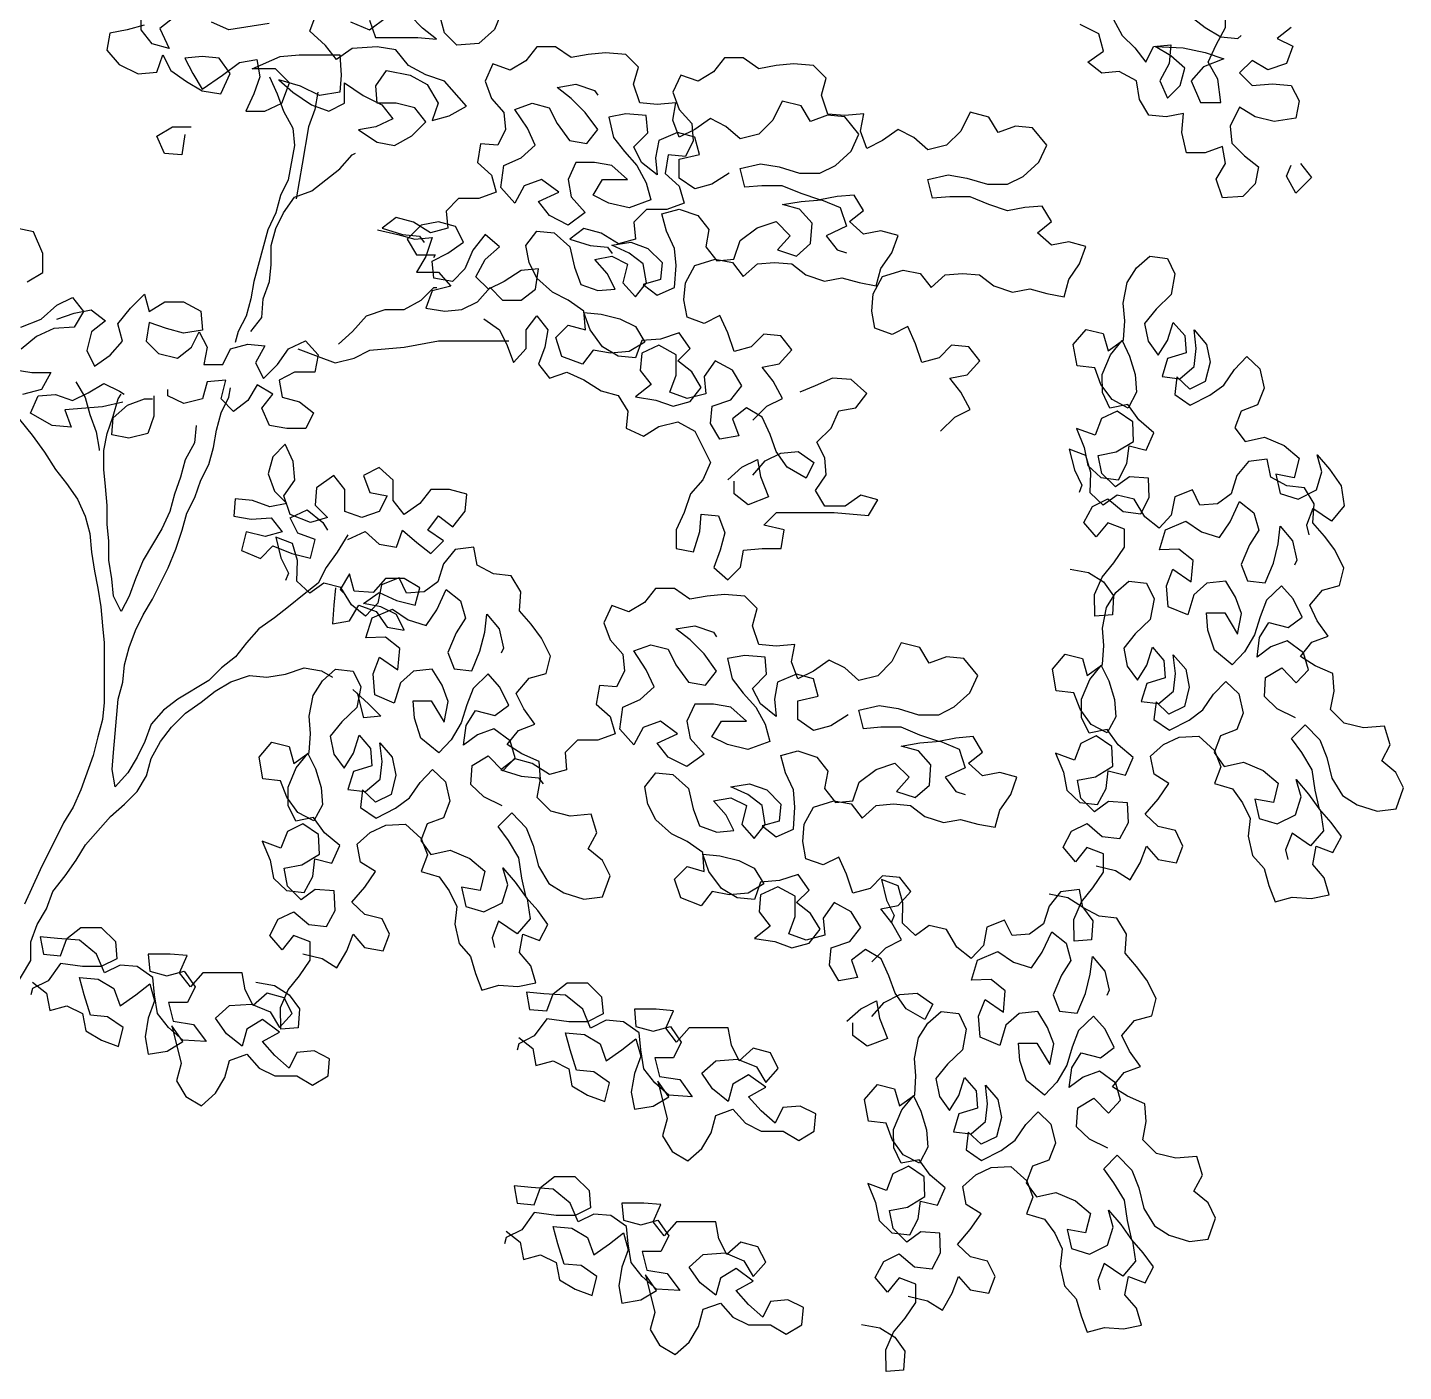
# Model space of a CAD drawing. Extents: x 3630 to 8734, y 5160 to 11966.
# Drawn here: x 6559 to 8734, y 8232 to 10356 of the extents above; entities that cross this region are included whole.
import ezdxf

# ---------------------------------------------------------------- set-up
doc = ezdxf.new("R2010")
doc.units = 0
doc.header["$LTSCALE"] = 150
doc.header["$MEASUREMENT"] = 0
doc.layers.get('0').update_dxf_attribs({"linetype": 'CONTINUOUS'})

msp = doc.modelspace()

# ---------------------------------------------------------------- linework, layer by layer
for points in [[(6743.5, 10359.5), (6716.4, 10352.1), (6689.2, 10347.1), (6684.3, 10319.9), (6704, 10297.7), (6733.7, 10282.9), (6763.4, 10285.4), (6773.2, 10312.6), (6785.6, 10287.9), (6810.3, 10270.6), (6835.1, 10255.8), (6864.7, 10250.9), (6879.5, 10283), (6862.2, 10307.7), (6835, 10310.2), (6807.8, 10307.7), (6820.2, 10283), (6835.1, 10258.3), (6867.2, 10280.6), (6894.3, 10300.4), (6921.5, 10305.3), (6926.5, 10278.1), (6916.6, 10251), (6904.3, 10223.8), (6933.9, 10223.8), (6961.1, 10236.2), (6973.4, 10268.3), (6951.2, 10290.5), (6914.1, 10290.5), (6958.6, 10310.3), (6988.2, 10312.8), (7052.5, 10312.9), (7055, 10280.7), (7052.5, 10253.6), (7020.4, 10248.6), (6990.7, 10263.4), (6956.1, 10273.2), (6978.4, 10253.5), (7008.1, 10233.7), (7035.3, 10223.9), (7060, 10236.3), (7059.9, 10268.4), (7089.6, 10248.6), (7119.3, 10233.8), (7136.6, 10211.6), (7109.4, 10199.2), (7082.2, 10194.3), (7111.9, 10174.5), (7139.1, 10169.6), (7166.3, 10184.5), (7188.5, 10206.7), (7171.2, 10228.9), (7141.5, 10236.3), (7111.9, 10236.3), (7109.4, 10263.5), (7126.6, 10288.2), (7163.7, 10280.8), (7190.9, 10266), (7208.2, 10236.4), (7198.4, 10209.2), (7225.6, 10216.6), (7252.7, 10231.5), (7218.1, 10271), (7188.4, 10280.9), (7161.2, 10295.7), (7141.4, 10320.4), (7111.8, 10325.3), (7072.2, 10322.8), (7047.5, 10305.4), (7030.2, 10327.7), (7005.5, 10349.9), (7015.3, 10377.1)], [(6790.5, 10371.9), (6768.2, 10354.6), (6783.1, 10322.5), (6755.9, 10329.9), (6738.6, 10352.1), (6738.6, 10381.8)], [(7099.4, 10367.3), (7109.3, 10340.1), (7176, 10340.2), (7205.7, 10337.7), (7183.4, 10355), (7163.6, 10374.7)], [(7309.4, 10382.3), (7297.1, 10352.6), (7272.4, 10330.4), (7237.8, 10327.9), (7218, 10347.6), (7210.6, 10374.8)], [(8272, 10375.4), (8289.4, 10343.3), (8309.2, 10323.6), (8326.5, 10301.4), (8338.8, 10326.1), (8366, 10328.6), (8363.5, 10298.9), (8348.7, 10271.7), (8361.1, 10244.5), (8380.9, 10264.3), (8388.3, 10291.5), (8366, 10311.3), (8341.3, 10326.1), (8385.8, 10323.6), (8420.4, 10316.3), (8450, 10306.4), (8417.9, 10294), (8398.2, 10271.8), (8413, 10237.2), (8445.2, 10237.2), (8440.2, 10274.3), (8425.3, 10301.4), (8437.7, 10328.6), (8452.5, 10355.8), (8452.4, 10388)], [(8388.2, 10380.5), (8420.3, 10355.8), (8445.1, 10341), (8472.2, 10338.6), (8477.2, 10343.5)], [(6941.2, 10362.2), (6877, 10352.2), (6849.8, 10364.6)], [(7069.7, 10364.8), (7099.4, 10352.4), (7126.6, 10372.2)], [(8556.3, 10355.9), (8534, 10338.6), (8558.7, 10326.3), (8548.9, 10299.1), (8519.2, 10289.2), (8494.5, 10304), (8474.8, 10284.2), (8494.6, 10264.4), (8526.7, 10266.9), (8556.3, 10264.5), (8568.7, 10239.8), (8563.8, 10212.6), (8529.2, 10207.6), (8499.5, 10215), (8474.8, 10229.8), (8460, 10200.2), (8462.5, 10173), (8482.3, 10153.2), (8504.6, 10135.9), (8499.6, 10108.8), (8479.9, 10089), (8447.8, 10086.5), (8437.9, 10116.1), (8452.7, 10140.8), (8447.7, 10168), (8420.5, 10158.1), (8390.9, 10158.1), (8383.4, 10190.2), (8385.9, 10219.9), (8358.7, 10214.9), (8331.5, 10217.3), (8316.6, 10242), (8311.7, 10271.7), (8284.5, 10286.5), (8257.3, 10284), (8235, 10301.3), (8259.7, 10318.6), (8252.3, 10345.8), (8222.6, 10360.6)], [(7705.4, 9735.2), (7727.6, 9757.5), (7752.3, 9769.8), (7737.5, 9797), (7720.2, 9819.2), (7747.3, 9824.2), (7767.1, 9846.5), (7749.8, 9868.7), (7722.6, 9871.1), (7702.8, 9851.3), (7675.7, 9843.9), (7665.7, 9873.5), (7653.4, 9900.7), (7628.7, 9888.3), (7601.5, 9898.2), (7596.5, 9925.4), (7598.9, 9952.6), (7613.8, 9979.8), (7645.9, 9989.7), (7673.1, 9984.8), (7690.4, 9962.5), (7712.6, 9982.3), (7739.8, 9984.8), (7767, 9982.4), (7789.2, 9965.1), (7818.9, 9955.2), (7846.1, 9960.2), (7873.3, 9952.8), (7900.4, 9947.9), (7907.8, 9975.1), (7925.1, 9999.8), (7935, 10027), (7907.8, 10034.4), (7880.6, 10029.4), (7858.3, 10049.2), (7880.6, 10066.5), (7865.7, 10091.2), (7838.5, 10088.7), (7811.4, 10083.7), (7781.7, 10093.6), (7752, 10105.9), (7719.9, 10105.9), (7692.7, 10103.4), (7685.3, 10133), (7717.4, 10140.5), (7747.1, 10135.6), (7779.2, 10125.7), (7811.3, 10125.7), (7836, 10138.1), (7860.7, 10160.4), (7873, 10187.6), (7850.8, 10214.7), (7823.6, 10217.2), (7796.4, 10207.3), (7781.6, 10232), (7751.9, 10239.4), (7737.1, 10209.7), (7714.9, 10187.4), (7685.2, 10180), (7663, 10199.7), (7638.3, 10212.1), (7613.6, 10194.8), (7588.9, 10182.4), (7578.9, 10209.6), (7583.9, 10236.7), (7554.2, 10234.2), (7527, 10236.7), (7517.1, 10266.3), (7524.5, 10293.5), (7504.7, 10313.3), (7472.6, 10315.7), (7445.4, 10313.2), (7418.2, 10308.3), (7393.5, 10325.5), (7363.8, 10325.5), (7346.6, 10303.2), (7321.9, 10288.4), (7294.7, 10298.3), (7282.3, 10271.1), (7292.2, 10243.9), (7312, 10221.7), (7314.5, 10194.5), (7302.2, 10169.8), (7275, 10172.2), (7270.1, 10142.5), (7292.4, 10122.8), (7299.8, 10095.6), (7272.6, 10085.7), (7240.5, 10085.7), (7220.7, 10065.9), (7223.2, 10038.7), (7196.1, 10031.3), (7168.9, 10048.5), (7141.7, 10055.9), (7119.5, 10038.6), (7151.6, 10028.8), (7178.8, 10026.3), (7186.2, 10016.4)], [(8002.3, 9717.8), (8024.5, 9740), (8049.2, 9752.4), (8034.4, 9779.6), (8017, 9801.8), (8044.2, 9806.8), (8064, 9829), (8046.7, 9851.2), (8019.5, 9853.7), (7999.7, 9833.9), (7972.5, 9826.5), (7962.6, 9856.1), (7950.3, 9883.3), (7925.6, 9870.9), (7898.4, 9880.8), (7893.4, 9907.9), (7895.8, 9935.1), (7910.6, 9962.3), (7942.8, 9972.2), (7969.9, 9967.3), (7987.3, 9945.1), (8009.5, 9964.9), (8036.7, 9967.4), (8063.9, 9964.9), (8086.1, 9947.7), (8115.8, 9937.8), (8143, 9942.8), (8170.1, 9935.4), (8197.3, 9930.5), (8204.7, 9957.6), (8222, 9982.4), (8231.9, 10009.6), (8204.7, 10017), (8177.5, 10012), (8155.2, 10031.7), (8177.5, 10049.1), (8162.6, 10073.8), (8135.4, 10071.3), (8108.2, 10066.3), (8078.6, 10076.2), (8048.9, 10088.5), (8016.8, 10088.5), (7989.6, 10086), (7982.2, 10115.6), (8014.3, 10123), (8043.9, 10118.1), (8076.1, 10108.3), (8108.2, 10108.3), (8132.9, 10120.7), (8157.6, 10142.9), (8169.9, 10170.1), (8147.7, 10197.3), (8120.5, 10199.8), (8093.3, 10189.8), (8078.5, 10214.5), (8048.8, 10221.9), (8034, 10192.3), (8011.8, 10170), (7982.1, 10162.6), (7959.9, 10182.3), (7935.1, 10194.6), (7910.4, 10177.3), (7885.7, 10164.9), (7875.8, 10192.1), (7880.7, 10219.3), (7851.1, 10216.8), (7823.9, 10219.2), (7814, 10248.9), (7821.4, 10276.1), (7801.6, 10295.8), (7769.5, 10298.3), (7742.3, 10295.8), (7715.1, 10290.8), (7690.4, 10308.1), (7660.7, 10308.1), (7643.4, 10285.8), (7618.8, 10271), (7591.6, 10280.8), (7579.2, 10253.6), (7589.1, 10226.4), (7608.9, 10204.2), (7611.4, 10177), (7599.1, 10152.3), (7571.9, 10154.8), (7567, 10125.1), (7589.2, 10105.4), (7596.7, 10078.2), (7569.5, 10068.3), (7537.4, 10068.2), (7517.6, 10048.5), (7520.1, 10021.3), (7493, 10013.8), (7465.8, 10031.1), (7438.6, 10038.5), (7416.3, 10021.2), (7448.5, 10011.3), (7475.7, 10008.9), (7483.1, 9999)], [(6941.3, 10278.2), (6953.7, 10251), (6963.6, 10223.8), (6978.4, 10196.6), (6980.9, 10169.5), (6971.1, 10115.1), (6958.8, 10090.4), (6951.4, 10063.2), (6939.1, 10036), (6916.9, 9954.4), (6912, 9927.2), (6904.6, 9900), (6892.2, 9875.3), (6887.3, 9858)], [(7668, 10125.6), (7640.8, 10108.3), (7613.6, 10100.8), (7588.9, 10118.1), (7588.9, 10147.8), (7621, 10155.2), (7613.6, 10182.4), (7586.4, 10189.8), (7556.7, 10177.4), (7551.8, 10150.2), (7554.3, 10123), (7529.6, 10142.8), (7517.2, 10167.5), (7539.4, 10189.7), (7536.9, 10216.9), (7504.8, 10219.4), (7477.6, 10214.4), (7485.1, 10182.3), (7502.4, 10160.1), (7522.2, 10137.8), (7537, 10110.7), (7544.5, 10083.5), (7509.9, 10071.1), (7477.7, 10078.5), (7453, 10090.8), (7467.8, 10115.5), (7507.4, 10115.6), (7482.6, 10137.8), (7455.4, 10142.7), (7425.8, 10142.7), (7413.5, 10115.5), (7418.4, 10088.3), (7440.7, 10063.6), (7413.5, 10043.8), (7383.9, 10058.6), (7366.5, 10080.9), (7398.6, 10095.7), (7371.4, 10115.5), (7344.3, 10105.5), (7329.5, 10078.3), (7307.2, 10103), (7312.1, 10137.6), (7339.3, 10150), (7361.5, 10169.8), (7349.1, 10197), (7329.3, 10226.6), (7356.5, 10236.5), (7383.7, 10229.1), (7396.1, 10204.4), (7415.9, 10177.3), (7443.1, 10172.4), (7460.3, 10194.6), (7440.5, 10221.8), (7418.3, 10244), (7396, 10261.3), (7425.7, 10266.2), (7455.3, 10256.4), (7460.3, 10249)], [(7017.9, 10253.5), (7013, 10226.3), (7003.2, 10199.1), (6993.3, 10139.8), (6983.5, 10085.4)], [(6807.9, 10186.6), (6803, 10154.5), (6775.8, 10156.9), (6763.5, 10184.1), (6788.2, 10198.9), (6817.8, 10199)], [(6912, 9875.3), (6929.3, 9897.6), (6931.7, 9927.2), (6941.6, 9954.4), (6944, 9981.6), (6944, 10011.3), (6951.4, 10038.5), (6963.7, 10063.2), (6981, 10087.9), (7008.2, 10097.8), (7052.6, 10132.5), (7072.4, 10154.7), (7077.3, 10157.2)], [(8571.3, 10140.9), (8588.6, 10118.7), (8563.9, 10094), (8549.1, 10121.2), (8556.4, 10138.5)], [(7705.5, 9648.7), (7725.2, 9671), (7749.9, 9683.3), (7777.1, 9685.8), (7801.8, 9668.6), (7789.5, 9643.8), (7759.8, 9661.1), (7742.5, 9685.8), (7732.6, 9713), (7720.2, 9740.1), (7695.5, 9755), (7673.3, 9737.6), (7683.2, 9710.5), (7653.5, 9705.5), (7638.7, 9730.2), (7641.1, 9757.4), (7670.8, 9767.3), (7688.1, 9789.5), (7673.2, 9814.2), (7646, 9829), (7628.7, 9804.3), (7631.2, 9777.1), (7601.6, 9769.7), (7574.4, 9779.6), (7584.3, 9806.7), (7584.2, 9838.9), (7557, 9853.7), (7529.9, 9841.3), (7527.4, 9814.1), (7544.7, 9791.9), (7520, 9772.1), (7552.2, 9767.2), (7579.4, 9757.3), (7606.5, 9764.8), (7623.8, 9787), (7609, 9811.7), (7586.7, 9829), (7606.5, 9848.8), (7589.1, 9873.5), (7559.5, 9863.6), (7529.8, 9861.1), (7520, 9833.9), (7492.8, 9836.3), (7468.1, 9851.1), (7448.3, 9878.3), (7438.4, 9905.5), (7465.5, 9903), (7495.2, 9895.6), (7519.9, 9883.3), (7534.8, 9858.6), (7510.1, 9843.7), (7480.4, 9841.2), (7453.2, 9846.2), (7436, 9823.9), (7403.8, 9836.2), (7393.9, 9865.9), (7413.7, 9885.7), (7440.9, 9878.3), (7438.4, 9907.9), (7413.6, 9925.2), (7388.9, 9937.5), (7364.2, 9959.8), (7351.8, 9984.5), (7346.8, 10011.6), (7364.1, 10033.9), (7391.3, 10031.5), (7416, 10009.2), (7423.5, 9977.1), (7433.4, 9949.9), (7460.6, 9940.1), (7487.8, 9942.6), (7475.4, 9967.3), (7455.6, 9989.5), (7482.8, 9994.5), (7507.5, 9982.1), (7500.1, 9952.5), (7519.9, 9930.2), (7537.2, 9952.5), (7532.2, 9982.2), (7509.9, 9999.4), (7482.7, 10011.8), (7512.4, 10016.7), (7539.6, 10006.9), (7561.9, 9984.7), (7559.4, 9957.5), (7532.2, 9950), (7554.5, 9932.8), (7581.7, 9945.1), (7584.1, 9979.7), (7581.6, 10006.9), (7569.2, 10034.1), (7561.8, 10061.3), (7589, 10068.7), (7618.6, 10058.8), (7635.9, 10036.6), (7631, 10009.4), (7648.3, 9987.2), (7675.5, 9989.7), (7685.4, 10019.4), (7712.5, 10039.2), (7742.2, 10049.1), (7764.5, 10026.8), (7744.7, 10004.6), (7774.4, 9994.7), (7796.6, 10014.5), (7799, 10046.7), (7779.2, 10068.9), (7752.1, 10076.3), (7781.7, 10081.2), (7813.8, 10083.7), (7843.5, 10071.4), (7853.4, 10041.8), (7821.3, 10026.9), (7838.6, 10004.7), (7853.4, 9999.7)], [(7112, 10036.1), (7144.2, 10028.8), (7171.4, 10021.4), (7198.5, 10023.9), (7188.7, 9994.2), (7173.9, 9969.5), (7208.5, 9969.5), (7228.3, 9947.3), (7198.6, 9939.8), (7188.8, 9912.6), (7218.4, 9907.7), (7245.6, 9910.2), (7270.3, 9922.6), (7290.1, 9944.9), (7309.8, 9925.1), (7339.5, 9925.1), (7361.7, 9942.5), (7366.6, 9974.6), (7339.5, 9972.1), (7312.3, 9954.8), (7287.6, 9942.4), (7267.8, 9962.1), (7282.6, 9989.3), (7304.8, 10009.1), (7282.6, 10028.9), (7262.8, 10004.1), (7250.5, 9974.5), (7230.7, 9954.7), (7201.1, 9959.6), (7198.6, 9986.8), (7223.3, 9999.2), (7248, 10016.5), (7235.6, 10041.2), (7208.4, 10048.6), (7181.2, 10043.6), (7159, 10021.4), (7173.9, 9996.7), (7203.5, 9996.7), (7201, 9991.7)], [(6558.6, 9954.1), (6583.3, 9968.9), (6583.2, 9998.6), (6568.4, 10033.2), (6533.8, 10040.6)], [(8206.9, 9499.9), (8236.2, 9494.5), (8259.5, 9479.7), (8275.7, 9457.7), (8273.7, 9427.6), (8246.1, 9425.4), (8245.6, 9459.7), (8257.8, 9487.3), (8276, 9509.8), (8292.9, 9534.5), (8292.8, 9563.3), (8266.5, 9573.4), (8248.3, 9550.9), (8228.8, 9573.7), (8242.3, 9599.2), (8266.8, 9611.1), (8290.6, 9590.8), (8318.6, 9587.5), (8332.1, 9613), (8330.7, 9643.9), (8300.6, 9645.9), (8278.6, 9629.8), (8256.9, 9651.3), (8251.4, 9679.7), (8279.7, 9685.3), (8307.2, 9701.9), (8305.9, 9732.8), (8281.3, 9749.7), (8256.7, 9737.8), (8246.6, 9711.5), (8216.9, 9722.4), (8229.3, 9692.4), (8234.9, 9664), (8255.3, 9644.6), (8283.3, 9641.2), (8296.7, 9666.7), (8300.1, 9694.7), (8327.2, 9688), (8339.4, 9715.6), (8315.6, 9735.8), (8298.2, 9759.9), (8269.8, 9754.4), (8257.9, 9778.9), (8257.8, 9807.7), (8270.9, 9838.7), (8289, 9861.2), (8301, 9836.7), (8309.9, 9807.4), (8312.1, 9779.9), (8298.6, 9754.4), (8273.2, 9767.9), (8255.7, 9792), (8245.9, 9817.9), (8217.9, 9821.2), (8211.9, 9855.1), (8232.2, 9878.9), (8259.3, 9872.2), (8267, 9845), (8291.1, 9862.5), (8293.2, 9892.6), (8291, 9920.1), (8297.2, 9952.8), (8312, 9976.1), (8332.7, 9994.4), (8360.7, 9991.1), (8372.6, 9966.5), (8366.4, 9933.9), (8342.7, 9910.9), (8324.5, 9888.4), (8330.1, 9860.1), (8346.3, 9838.1), (8361.1, 9861.4), (8369.9, 9889.8), (8388.2, 9869.1), (8390.4, 9841.6), (8361.1, 9832.6), (8352.3, 9804.2), (8380.3, 9800.9), (8403.1, 9820.4), (8406.4, 9848.4), (8403, 9878), (8422.5, 9855.2), (8428.1, 9826.8), (8420.6, 9796.3), (8396, 9784.4), (8375.6, 9803.8), (8372.3, 9775.8), (8396.9, 9758.9), (8427.8, 9774.7), (8449.8, 9790.9), (8466.7, 9815.5), (8486.2, 9835.9), (8506.6, 9816.5), (8513.4, 9786), (8503.3, 9759.7), (8477.5, 9749.8), (8467.4, 9723.5), (8483.6, 9701.5), (8514.1, 9708.4), (8545, 9695.3), (8568.8, 9675.1), (8561.3, 9644.5), (8532, 9650), (8538.9, 9619.5), (8567.3, 9610.6), (8596.1, 9625.1), (8604.9, 9653.5), (8597.2, 9680.7), (8616.7, 9657.8), (8635.5, 9631.6), (8640.2, 9599.8), (8619.9, 9576), (8590.6, 9595.9), (8580.5, 9569.6), (8584, 9554.3)], [(7050.4, 9855.7), (7072.6, 9875.5), (7094.9, 9900.2), (7124.5, 9910.1), (7154.2, 9910.1), (7181.3, 9925), (7201.1, 9944.8), (7206, 9944.8)], [(6548.7, 9882.4), (6580.9, 9894.8), (6605.5, 9917.1), (6630.2, 9929.4), (6647.6, 9907.2), (6632.8, 9882.5), (6600.6, 9880), (6573.5, 9867.6), (6548.8, 9847.8)], [(6605.6, 9894.8), (6632.7, 9904.7), (6659.9, 9909.7), (6682.2, 9892.4), (6660, 9875.1), (6652.6, 9845.4), (6664.9, 9820.7), (6689.6, 9838.1), (6709.4, 9860.3), (6702, 9887.5), (6721.7, 9912.2), (6743.9, 9934.5), (6751.4, 9907.3), (6776.1, 9922.2), (6805.7, 9922.2), (6832.9, 9907.4), (6835.4, 9877.7), (6805.8, 9872.8), (6778.6, 9880.1), (6751.4, 9890), (6746.5, 9860.3), (6766.2, 9840.6), (6795.9, 9833.2), (6818.1, 9850.5), (6830.5, 9875.2), (6842.8, 9850.5), (6837.9, 9823.4), (6867.6, 9823.4), (6879.9, 9848.1), (6907.1, 9855.6), (6934.3, 9853.1), (6919.5, 9825.9), (6931.9, 9801.2), (6954.1, 9823.5), (6971.4, 9848.2), (6998.5, 9860.6), (7018.3, 9838.4), (7013.4, 9811.2), (6981.3, 9811.1), (6956.6, 9798.8), (6961.5, 9771.6), (6988.7, 9764.2), (7011, 9746.9), (6998.7, 9722.2), (6969, 9722.2), (6941.8, 9727.1), (6929.4, 9754.3), (6946.7, 9776.5), (6922, 9791.3), (6907.2, 9766.6), (6884.9, 9749.3), (6865.2, 9769), (6872.5, 9798.7), (6842.9, 9796.2), (6835.5, 9769), (6805.9, 9761.6), (6781.1, 9773.9), (6781.1, 9783.8)], [(7280.2, 9895.4), (7304.9, 9878.2), (7317.3, 9853.5), (7327.2, 9826.3), (7347, 9848.5), (7347, 9878.2), (7364.2, 9900.5), (7381.5, 9878.2), (7376.6, 9851), (7366.8, 9823.8), (7384.1, 9801.6), (7411.3, 9811.5), (7438.5, 9799.2), (7465.7, 9781.9), (7492.8, 9774.5), (7507.7, 9749.8), (7505.3, 9722.7), (7532.4, 9710.3), (7557.1, 9725.2), (7586.8, 9732.6), (7614, 9717.8), (7638.7, 9668.4), (7626.4, 9641.2), (7606.7, 9619), (7596.8, 9589.3), (7584.5, 9562.1), (7584.5, 9532.4), (7611.7, 9527.5), (7621.5, 9559.7), (7624, 9586.8), (7651.2, 9584.4), (7661.1, 9557.2), (7653.7, 9530), (7643.8, 9502.8), (7666.1, 9483.1), (7685.9, 9502.9), (7690.8, 9530.1), (7720.4, 9532.6), (7750.1, 9532.6), (7755, 9562.2), (7722.9, 9569.6), (7742.6, 9589.4), (7834, 9589.5), (7888.4, 9584.6), (7903.2, 9609.3), (7876, 9616.7), (7851.3, 9599.4), (7819.2, 9599.4), (7804.4, 9624.1), (7821.6, 9648.8), (7819.1, 9676), (7806.8, 9700.7), (7829, 9722.9), (7841.3, 9750.1), (7868.5, 9755.1), (7885.8, 9777.4), (7861, 9799.6), (7831.4, 9802), (7804.2, 9789.6), (7779.5, 9779.7)], [(6986.2, 9848.2), (7018.3, 9835.9), (7045.5, 9826), (7075.2, 9833.5), (7099.9, 9845.8), (7154.2, 9850.8), (7208.6, 9860.8), (7319.8, 9860.9)], [(6536.4, 9815.7), (6566.1, 9810.8), (6595.8, 9810.8), (6581, 9783.6), (6551.3, 9776.1)], [(6709.5, 9763.9), (6677.4, 9756.5), (6618.1, 9751.5), (6628, 9724.3), (6598.3, 9726.8), (6563.7, 9746.5), (6576, 9773.7), (6603.2, 9776.2), (6630.4, 9766.3), (6655.1, 9778.7), (6679.8, 9793.6), (6704.5, 9781.2), (6711.9, 9776.3)], [(6635.3, 9796), (6650.2, 9771.3), (6657.6, 9744.1), (6667.5, 9716.9), (6672.5, 9689.8), (6672.5, 9687.3)], [(7065.5, 9554.2), (7048.3, 9527), (7031, 9502.3), (7018.6, 9477.6), (6996.4, 9460.2), (6971.7, 9440.4), (6949.5, 9423.1), (6924.8, 9405.8), (6905.1, 9383.5), (6887.8, 9361.3), (6865.6, 9344), (6845.8, 9324.2), (6796.4, 9294.5), (6774.2, 9277.2), (6754.4, 9254.9), (6744.6, 9227.7), (6732.2, 9203), (6717.4, 9178.3), (6697.7, 9156), (6692.7, 9183.2), (6695.2, 9210.4), (6697.6, 9240), (6702.5, 9294.4), (6709.9, 9321.6), (6712.3, 9348.8), (6719.7, 9376), (6729.6, 9403.2), (6741.9, 9427.9), (6756.7, 9452.6), (6781.4, 9502), (6793.7, 9531.7), (6803.6, 9561.4), (6811, 9588.6), (6823.3, 9613.3), (6833.2, 9640.5), (6845.5, 9665.2), (6852.9, 9692.4), (6857.8, 9719.6), (6865.2, 9746.8), (6877.5, 9771.5), (6880, 9786.3)], [(6825.7, 9727), (6823.2, 9699.8), (6808.4, 9672.6), (6801, 9645.4), (6791.2, 9618.2), (6783.8, 9591), (6771.4, 9563.8), (6741.8, 9514.4), (6729.5, 9484.7), (6719.6, 9457.5), (6707.3, 9432.8), (6694.9, 9457.5), (6692.4, 9484.7), (6687.5, 9514.3), (6687.4, 9544), (6684.9, 9571.2), (6684.9, 9600.8), (6682.4, 9630.5), (6679.9, 9657.6), (6679.9, 9687.3), (6684.8, 9714.5), (6694.7, 9741.7), (6702.1, 9768.9), (6707, 9776.3)], [(6758.9, 9773.9), (6758.9, 9741.7), (6749.1, 9714.5), (6719.4, 9707.1), (6692.2, 9712), (6694.7, 9739.2), (6716.9, 9759), (6744.1, 9768.9), (6756.4, 9768.9)], [(6546.4, 9736.6), (6566.2, 9711.9), (6586, 9684.7), (6603.3, 9657.6), (6620.6, 9635.3), (6638, 9610.7), (6650.3, 9583.5), (6657.8, 9556.3), (6660.3, 9526.7), (6665.2, 9497), (6670.2, 9469.8), (6675.2, 9440.2), (6677.7, 9410.5), (6680.2, 9383.3), (6680.3, 9289.4), (6677.8, 9262.2), (6670.4, 9235.1), (6663, 9205.4), (6643.3, 9151), (6631, 9123.8), (6616.2, 9099.1), (6579.2, 9024.9), (6554.5, 8970.5)], [(7065.5, 9546.8), (7092.7, 9559.2), (7115, 9539.4), (7142.2, 9534.5), (7152, 9561.7), (7174.3, 9541.9), (7196.5, 9524.7), (7216.3, 9544.5), (7191.6, 9561.7), (7208.8, 9584), (7231.1, 9566.7), (7250.8, 9591.4), (7253.3, 9618.6), (7226.1, 9626), (7196.4, 9626), (7179.2, 9603.7), (7154.5, 9586.4), (7137.1, 9608.6), (7137.1, 9640.8), (7114.9, 9660.5), (7090.2, 9648.1), (7100.1, 9621), (7127.3, 9616), (7114.9, 9591.3), (7087.7, 9581.4), (7060.6, 9591.3), (7060.5, 9625.9), (7043.2, 9648.1), (7016, 9628.3), (7013.6, 9601.1), (7033.4, 9581.4), (7006.2, 9573.9), (6974.1, 9586.2), (6964.2, 9615.9), (6981.4, 9640.6), (6978.9, 9670.3), (6966.5, 9697.4), (6946.8, 9677.7), (6939.4, 9650.5), (6949.3, 9623.3), (6969.1, 9603.5), (6941.9, 9598.6), (6914.7, 9608.4), (6887.5, 9610.9), (6885.1, 9583.7), (6912.3, 9578.8), (6944.4, 9581.3), (6961.7, 9559.1), (6934.6, 9551.6), (6904.9, 9559), (6897.5, 9529.3), (6927.2, 9517), (6946.9, 9536.8), (6976.6, 9524.5), (7006.3, 9517.1), (7013.6, 9546.7), (6986.4, 9556.6), (6974.1, 9581.3), (7001.2, 9593.7), (7026, 9573.9), (7033.4, 9561.6)], [(8248, 9031.3), (8278.6, 9023.7), (8301.9, 9008.9), (8317.5, 9035.7), (8327.6, 9062), (8345.9, 9041.3), (8375.2, 9035.8), (8385.3, 9062.1), (8373.3, 9086.7), (8346.2, 9093.4), (8325.8, 9112.8), (8346.1, 9136.6), (8363, 9161.3), (8339.6, 9176), (8334, 9204.4), (8354.7, 9222.7), (8379.3, 9234.6), (8410.2, 9236), (8435.3, 9213.6), (8445.1, 9187.8), (8435, 9161.4), (8463.4, 9152.6), (8479.6, 9130.6), (8491.5, 9106.1), (8488.2, 9078.1), (8495.1, 9047.6), (8513.4, 9026.9), (8521.1, 8999.8), (8530.9, 8974), (8558, 8981.7), (8588.1, 8979.6), (8616.4, 8985.2), (8608.7, 9012.3), (8590.5, 9033), (8595.9, 9062.3), (8622.2, 9052.2), (8635.7, 9077.7), (8619.5, 9099.6), (8601.3, 9120.4), (8594.4, 9150.9), (8589.6, 9182.6), (8573, 9210.1), (8556.9, 9232.1), (8578.4, 9253.8), (8601.4, 9230.1), (8612.5, 9202.2), (8620.6, 9169.6), (8637.2, 9142.1), (8660.6, 9127.3), (8692.4, 9117.6), (8722, 9121.1), (8733.8, 9154.2), (8721.9, 9178.8), (8699.4, 9196.9), (8712.9, 9222.4), (8703.9, 9251.6), (8670.8, 9249), (8640.3, 9256.5), (8618.6, 9278.1), (8624.1, 9307.3), (8621.9, 9334.9), (8594.3, 9347.1), (8570.9, 9361.9), (8589.1, 9384.4), (8614.9, 9394.2), (8597.5, 9418.3), (8585.6, 9442.8), (8605.8, 9466.6), (8632.9, 9474.3), (8639.6, 9501.5), (8625.2, 9530.3), (8609, 9552.3), (8590.7, 9573), (8592.7, 9603.1), (8577.4, 9628.5), (8549.4, 9631.8), (8524, 9645.3), (8518.4, 9673.6), (8488.7, 9670.2), (8470.6, 9647.7), (8461.7, 9619.2), (8439.8, 9603.1), (8412.2, 9600.9), (8400.3, 9625.4), (8372.3, 9614.3), (8366.9, 9585.1), (8347.5, 9564.7), (8325, 9582.8), (8308.3, 9610.4), (8281.2, 9617.1), (8259.2, 9600.9), (8238.8, 9620.3), (8239.6, 9652.5), (8231.9, 9679.7), (8205.6, 9689.8), (8213.7, 9657.1), (8225.6, 9632.6), (8221, 9621.1)], [(7666, 9641.2), (7688.2, 9661), (7712.9, 9673.4), (7717.8, 9646.2), (7730.2, 9614.1), (7698.1, 9601.7), (7675.9, 9619), (7675.8, 9638.8)], [(8563.1, 9264.8), (8534.3, 9279.1), (8513.9, 9298.6), (8515.9, 9328.7), (8541.3, 9344), (8564.3, 9320.3), (8583.7, 9340.7), (8576, 9367.8), (8550.1, 9386.8), (8524.3, 9377), (8502.3, 9360.8), (8506.4, 9392.2), (8521.2, 9415.5), (8551.7, 9408), (8573.7, 9424.2), (8559.2, 9452.9), (8541, 9473.7), (8517.3, 9450.7), (8507.2, 9424.4), (8498.4, 9396), (8482.8, 9369.2), (8463.3, 9348.9), (8434.9, 9372.1), (8424.6, 9403.4), (8422.4, 9431), (8451.2, 9431), (8471.7, 9397.2), (8477.9, 9429.8), (8468.1, 9455.7), (8452.8, 9481.1), (8423.1, 9477.6), (8402.4, 9459.3), (8392.8, 9427.5), (8361.8, 9440.5), (8359.2, 9473.6), (8369.3, 9499.9), (8398.5, 9480.1), (8401.4, 9513.5), (8378.9, 9531.7), (8348, 9530.4), (8357.6, 9562.2), (8389.8, 9575.8), (8414.4, 9558.9), (8442.9, 9550.1), (8459.7, 9574.7), (8474.9, 9607), (8497.4, 9588.8), (8505.1, 9561.7), (8490.4, 9538.4), (8477.3, 9507.4), (8487.1, 9481.6), (8515.1, 9478.3), (8528.2, 9509.2), (8535.7, 9539.8), (8539, 9567.7), (8558.6, 9544.9), (8565.4, 9514.4), (8561.6, 9506.4)], [(6994.1, 8892.1), (7024.6, 8884.6), (7047.9, 8869.8), (7063.6, 8896.6), (7073.7, 8922.9), (7091.9, 8902.2), (7121.2, 8896.7), (7131.3, 8923), (7119.4, 8947.6), (7092.2, 8954.3), (7071.8, 8973.7), (7092.1, 8997.5), (7109, 9022.1), (7085.6, 9036.9), (7080.1, 9065.3), (7100.8, 9083.6), (7125.3, 9095.5), (7156.3, 9096.9), (7181.3, 9074.5), (7191.1, 9048.6), (7181, 9022.3), (7209.5, 9013.5), (7225.6, 8991.5), (7237.6, 8967), (7234.2, 8939), (7241.1, 8908.5), (7259.4, 8887.8), (7267.1, 8860.7), (7276.9, 8834.8), (7304, 8842.5), (7334.1, 8840.5), (7362.5, 8846.1), (7354.8, 8873.2), (7336.5, 8893.9), (7341.9, 8923.2), (7368.2, 8913.1), (7381.7, 8938.5), (7365.6, 8960.5), (7347.3, 8981.2), (7340.4, 9011.7), (7335.7, 9043.5), (7319.1, 9071), (7302.9, 9093), (7324.5, 9114.7), (7347.4, 9091), (7358.5, 9063.1), (7366.6, 9030.5), (7383.2, 9003), (7406.6, 8988.2), (7438.4, 8978.5), (7468.1, 8982), (7479.8, 9015.1), (7467.9, 9039.6), (7445.4, 9057.8), (7458.9, 9083.3), (7449.9, 9112.5), (7416.9, 9109.8), (7386.3, 9117.4), (7364.7, 9139), (7370.1, 9168.2), (7367.9, 9195.8), (7340.3, 9208), (7317, 9222.7), (7335.1, 9245.2), (7361, 9255.1), (7343.5, 9279.2), (7331.6, 9303.7), (7351.9, 9327.5), (7379, 9335.2), (7385.7, 9362.4), (7371.2, 9391.1), (7355, 9413.1), (7336.7, 9433.9), (7338.8, 9463.9), (7323.5, 9489.3), (7295.5, 9492.6), (7270, 9506.1), (7264.4, 9534.5), (7234.8, 9531.1), (7216.6, 9508.5), (7207.8, 9480.1), (7185.8, 9464), (7158.2, 9461.8), (7146.3, 9486.3), (7118.4, 9475.2), (7112.9, 9446), (7093.5, 9425.6), (7071, 9443.7), (7054.4, 9471.2), (7027.2, 9477.9), (7005.2, 9461.8), (6984.8, 9481.2), (6985.6, 9513.4), (6977.9, 9540.5), (6951.6, 9550.6), (6959.7, 9518), (6971.7, 9493.5), (6967, 9482)], [(7045.8, 9470.2), (7043.4, 9443), (7040.9, 9413.3), (7068.1, 9418.3), (7082.9, 9443), (7110.1, 9433.2), (7127.4, 9408.5), (7154.6, 9403.5), (7142.3, 9428.2), (7117.5, 9440.6), (7090.3, 9445.5), (7115, 9462.8), (7142.2, 9450.5), (7171.9, 9443.1), (7179.3, 9470.3), (7154.6, 9485.1), (7124.9, 9485.1), (7105.2, 9462.8), (7075.5, 9465.2), (7068.1, 9492.4), (7053.3, 9467.7), (7058.2, 9462.8)], [(7309.2, 9125.7), (7280.3, 9140), (7259.9, 9159.4), (7262, 9189.5), (7287.3, 9204.9), (7310.3, 9181.2), (7329.7, 9201.6), (7322, 9228.7), (7296.1, 9247.7), (7270.3, 9237.9), (7248.3, 9221.7), (7252.5, 9253.1), (7267.2, 9276.4), (7297.8, 9268.9), (7319.8, 9285), (7305.3, 9313.8), (7287, 9334.5), (7263.3, 9311.6), (7253.2, 9285.3), (7244.4, 9256.9), (7228.8, 9230.1), (7209.4, 9209.7), (7180.9, 9233), (7170.6, 9264.3), (7168.4, 9291.8), (7197.3, 9291.9), (7217.7, 9258.1), (7224, 9290.7), (7214.2, 9316.5), (7198.8, 9341.9), (7169.2, 9338.5), (7148.4, 9320.2), (7138.8, 9288.4), (7107.8, 9301.4), (7105.2, 9334.5), (7115.3, 9360.8), (7144.6, 9340.9), (7147.5, 9374.4), (7124.9, 9392.6), (7094, 9391.2), (7103.7, 9423.1), (7135.8, 9436.7), (7160.5, 9419.8), (7188.9, 9411), (7205.8, 9435.6), (7220.9, 9467.9), (7243.5, 9449.7), (7251.2, 9422.6), (7236.4, 9399.3), (7223.3, 9368.3), (7233.2, 9342.5), (7261.1, 9339.1), (7274.2, 9370.1), (7281.7, 9400.6), (7285, 9428.6), (7304.6, 9405.8), (7311.5, 9375.3), (7307.7, 9367.2)], [(7893.3, 8879.3), (7915.5, 8901.6), (7940.2, 8913.9), (7925.4, 8941.1), (7908, 8963.3), (7935.2, 8968.3), (7955, 8990.6), (7937.6, 9012.8), (7910.5, 9015.2), (7890.7, 8995.5), (7863.5, 8988), (7853.6, 9017.7), (7841.2, 9044.8), (7816.5, 9032.5), (7789.3, 9042.3), (7784.4, 9069.5), (7786.8, 9096.7), (7801.6, 9123.9), (7833.7, 9133.8), (7860.9, 9128.9), (7878.3, 9106.6), (7900.5, 9126.4), (7927.7, 9128.9), (7954.8, 9126.5), (7977.1, 9109.2), (8006.8, 9099.4), (8033.9, 9104.3), (8061.1, 9096.9), (8088.3, 9092), (8095.7, 9119.2), (8113, 9143.9), (8122.8, 9171.1), (8095.7, 9178.5), (8068.5, 9173.5), (8046.2, 9193.3), (8068.4, 9210.6), (8053.6, 9235.3), (8026.4, 9232.8), (7999.2, 9227.8), (7969.6, 9237.7), (7939.9, 9250), (7907.8, 9250), (7880.6, 9247.5), (7873.2, 9277.2), (7905.3, 9284.6), (7934.9, 9279.7), (7967.1, 9269.8), (7999.2, 9269.9), (8023.9, 9282.2), (8048.6, 9304.5), (8060.9, 9331.7), (8038.7, 9358.9), (8011.5, 9361.3), (7984.3, 9351.4), (7969.4, 9376.1), (7939.8, 9383.5), (7925, 9353.8), (7902.8, 9331.6), (7873.1, 9324.1), (7850.9, 9343.9), (7826.1, 9356.2), (7801.4, 9338.9), (7776.7, 9326.5), (7766.8, 9353.7), (7771.7, 9380.9), (7742.1, 9378.4), (7714.9, 9380.8), (7705, 9410.5), (7712.4, 9437.6), (7692.6, 9457.4), (7660.5, 9459.8), (7633.3, 9457.3), (7606.1, 9452.4), (7581.4, 9469.6), (7551.7, 9469.6), (7534.4, 9447.4), (7509.7, 9432.5), (7482.5, 9442.4), (7470.2, 9415.2), (7480.1, 9388), (7499.9, 9365.8), (7502.4, 9338.6), (7490.1, 9313.9), (7462.9, 9316.3), (7458, 9286.7), (7480.2, 9266.9), (7487.7, 9239.7), (7460.5, 9229.8), (7428.4, 9229.8), (7408.6, 9210), (7411.1, 9182.8), (7383.9, 9175.4), (7356.7, 9192.7), (7329.6, 9200.1), (7307.3, 9182.7), (7339.5, 9172.9), (7366.6, 9170.4), (7374.1, 9160.6)], [(8174, 8986.6), (8203.2, 8981.1), (8226.6, 8966.4), (8242.8, 8944.4), (8240.7, 8914.3), (8213.2, 8912.1), (8212.7, 8946.4), (8224.9, 8974), (8243, 8996.5), (8259.9, 9021.1), (8259.8, 9049.9), (8233.5, 9060), (8215.4, 9037.5), (8195.8, 9060.4), (8209.3, 9085.8), (8233.9, 9097.8), (8257.7, 9077.5), (8285.6, 9074.2), (8299.1, 9099.6), (8297.8, 9130.6), (8267.7, 9132.6), (8245.7, 9116.4), (8224, 9138), (8218.4, 9166.4), (8246.8, 9172), (8274.3, 9188.6), (8273, 9219.5), (8248.3, 9236.4), (8223.8, 9224.5), (8213.7, 9198.1), (8184, 9209.1), (8196.4, 9179), (8201.9, 9150.7), (8222.3, 9131.2), (8250.3, 9127.9), (8263.8, 9153.4), (8267.1, 9181.3), (8294.3, 9174.6), (8306.5, 9202.2), (8282.7, 9222.5), (8265.3, 9246.6), (8236.9, 9241), (8224.9, 9265.6), (8224.9, 9294.4), (8237.9, 9325.4), (8256.1, 9347.9), (8268, 9323.3), (8277, 9294.1), (8279.2, 9266.6), (8265.7, 9241.1), (8240.2, 9254.6), (8222.8, 9278.7), (8213, 9304.5), (8185, 9307.8), (8179, 9341.7), (8199.2, 9365.5), (8226.4, 9358.8), (8234.1, 9331.7), (8258.2, 9349.1), (8260.2, 9379.2), (8258, 9406.8), (8264.3, 9439.4), (8279.1, 9462.8), (8299.8, 9481.1), (8327.8, 9477.7), (8339.7, 9453.2), (8333.4, 9420.6), (8309.8, 9397.6), (8291.6, 9375.1), (8297.2, 9346.7), (8313.4, 9324.7), (8328.1, 9348.1), (8337, 9376.5), (8355.2, 9355.8), (8357.4, 9328.2), (8328.2, 9319.2), (8319.4, 9290.8), (8347.4, 9287.5), (8370.2, 9307.1), (8373.5, 9335), (8370, 9364.7), (8389.6, 9341.9), (8395.2, 9313.5), (8387.6, 9283), (8363.1, 9271), (8342.7, 9290.5), (8339.4, 9262.5), (8364, 9245.6), (8394.9, 9261.4), (8416.9, 9277.5), (8433.8, 9302.2), (8453.2, 9322.5), (8473.6, 9303.1), (8480.5, 9272.6), (8470.4, 9246.3), (8444.6, 9236.5), (8434.5, 9210.2), (8450.6, 9188.2), (8481.1, 9195.1), (8512.1, 9182), (8535.9, 9161.7), (8528.3, 9131.2), (8499.1, 9136.6), (8505.9, 9106.1), (8534.4, 9097.3), (8563.1, 9111.8), (8572, 9140.2), (8564.3, 9167.3), (8583.8, 9144.5), (8602.5, 9118.2), (8607.3, 9086.5), (8587, 9062.7), (8557.7, 9082.5), (8547.6, 9056.2), (8551, 9041)], [(7855.9, 9269.7), (7828.7, 9252.4), (7801.5, 9245), (7776.8, 9262.2), (7776.8, 9291.9), (7808.9, 9299.3), (7801.4, 9326.5), (7774.3, 9333.9), (7744.6, 9321.5), (7739.7, 9294.3), (7742.2, 9267.2), (7717.5, 9286.9), (7705.1, 9311.6), (7727.3, 9333.9), (7724.8, 9361), (7692.7, 9363.5), (7665.5, 9358.5), (7672.9, 9326.4), (7690.3, 9304.2), (7710, 9282), (7724.9, 9254.8), (7732.3, 9227.6), (7697.8, 9215.2), (7665.6, 9222.6), (7640.9, 9234.9), (7655.7, 9259.7), (7695.2, 9259.7), (7670.5, 9281.9), (7643.3, 9286.8), (7613.7, 9286.8), (7601.3, 9259.6), (7606.3, 9232.4), (7628.6, 9207.7), (7601.4, 9187.9), (7571.7, 9202.7), (7554.4, 9225), (7586.5, 9239.8), (7559.3, 9259.6), (7532.1, 9249.7), (7517.3, 9222.5), (7495.1, 9247.2), (7500, 9281.8), (7527.2, 9294.1), (7549.4, 9313.9), (7537, 9341.1), (7517.2, 9370.7), (7544.4, 9380.6), (7571.6, 9373.3), (7584, 9348.6), (7603.7, 9321.4), (7630.9, 9316.5), (7648.2, 9338.7), (7628.4, 9365.9), (7606.2, 9388.1), (7583.9, 9405.4), (7613.6, 9410.4), (7643.2, 9400.5), (7648.2, 9393.1)], [(6534.9, 8832.1), (6564.5, 8881.6), (6564.5, 8911.2), (6574.3, 8938.4), (6589.1, 8963.1), (6599, 8990.3), (6618.7, 9015.1), (6636, 9039.8), (6650.8, 9064.5), (6690.3, 9109), (6712.5, 9128.8), (6732.3, 9148.6), (6747.1, 9173.3), (6754.5, 9200.5), (6769.3, 9227.7), (6786.6, 9250), (6808.8, 9272.2), (6833.5, 9289.6), (6855.7, 9306.9), (6880.4, 9321.7), (6910, 9331.7), (6937.2, 9329.2), (6966.9, 9334.2), (6996.5, 9344.1), (7023.7, 9339.2), (7041, 9329.3)], [(6920, 8847.4), (6949.3, 8842), (6972.6, 8827.2), (6988.8, 8805.2), (6986.7, 8775.1), (6959.2, 8773), (6958.7, 8807.3), (6970.9, 8834.9), (6989.1, 8857.4), (7006, 8882), (7005.9, 8910.8), (6979.6, 8920.9), (6961.4, 8898.4), (6941.9, 8921.2), (6955.3, 8946.7), (6979.9, 8958.6), (7003.7, 8938.4), (7031.7, 8935), (7045.2, 8960.5), (7043.8, 8991.4), (7013.7, 8993.5), (6991.7, 8977.3), (6970, 8998.9), (6964.5, 9027.3), (6992.8, 9032.8), (7020.3, 9049.4), (7019, 9080.4), (6994.4, 9097.3), (6969.8, 9085.3), (6959.7, 9059), (6930, 9070), (6942.4, 9039.9), (6948, 9011.5), (6968.4, 8992.1), (6996.3, 8988.8), (7009.8, 9014.2), (7013.2, 9042.2), (7040.3, 9035.5), (7052.5, 9063.1), (7028.7, 9083.4), (7011.3, 9107.5), (6982.9, 9101.9), (6971, 9126.4), (6970.9, 9155.3), (6983.9, 9186.2), (7002.1, 9208.8), (7014, 9184.2), (7023, 9155), (7025.2, 9127.4), (7011.7, 9102), (6986.3, 9115.5), (6968.8, 9139.6), (6959, 9165.4), (6931, 9168.7), (6925, 9202.6), (6945.3, 9226.4), (6972.4, 9219.7), (6980.1, 9192.6), (7004.2, 9210), (7006.3, 9240.1), (7004.1, 9267.7), (7010.3, 9300.3), (7025.1, 9323.7), (7045.8, 9341.9), (7073.8, 9338.6), (7085.7, 9314.1), (7079.5, 9281.4), (7055.8, 9258.5), (7037.6, 9236), (7043.2, 9207.6), (7059.4, 9185.6), (7074.2, 9208.9), (7083, 9237.4), (7101.3, 9216.6), (7103.5, 9189.1), (7074.2, 9180.1), (7065.4, 9151.7), (7093.4, 9148.4), (7116.2, 9167.9), (7119.5, 9195.9), (7116.1, 9225.6), (7135.6, 9202.8), (7141.2, 9174.4), (7133.7, 9143.8), (7109.1, 9131.9), (7088.7, 9151.3), (7085.4, 9123.4), (7110, 9106.5), (7140.9, 9122.2), (7162.9, 9138.4), (7179.8, 9163), (7199.3, 9183.4), (7219.6, 9164), (7226.5, 9133.5), (7216.4, 9107.2), (7190.6, 9097.4), (7180.5, 9071.1), (7196.6, 9049.1), (7227.1, 9055.9), (7258.1, 9042.9), (7281.9, 9022.6), (7274.4, 8992.1), (7245.1, 8997.5), (7252, 8967), (7280.4, 8958.2), (7309.2, 8972.7), (7318, 9001.1), (7310.3, 9028.2), (7329.8, 9005.4), (7348.6, 8979.1), (7353.3, 8947.4), (7333, 8923.6), (7303.7, 8943.4), (7293.6, 8917.1), (7297.1, 8901.9)], [(7073.2, 9309.6), (7097.9, 9287.3), (7117.7, 9267.6), (7090.5, 9265.1), (7080.6, 9304.6)], [(7893.4, 8792.8), (7913.1, 8815.1), (7937.8, 8827.5), (7965, 8829.9), (7989.7, 8812.7), (7977.4, 8788), (7947.7, 8805.2), (7930.4, 8829.9), (7920.5, 8857.1), (7908.1, 8884.3), (7883.4, 8899.1), (7861.2, 8881.8), (7871.1, 8854.6), (7841.4, 8849.6), (7826.6, 8874.3), (7829, 8901.5), (7858.7, 8911.4), (7875.9, 8933.7), (7861.1, 8958.4), (7833.9, 8973.2), (7816.6, 8948.4), (7819.1, 8921.3), (7789.5, 8913.8), (7762.3, 8923.7), (7772.1, 8950.9), (7772.1, 8983), (7744.9, 8997.8), (7717.7, 8985.4), (7715.3, 8958.2), (7732.6, 8936), (7707.9, 8916.2), (7740, 8911.3), (7767.2, 8901.4), (7794.4, 8908.9), (7811.7, 8931.1), (7796.8, 8955.8), (7774.6, 8973.1), (7794.3, 8992.9), (7777, 9017.6), (7747.4, 9007.7), (7717.7, 9005.2), (7707.9, 8978), (7680.7, 8980.4), (7655.9, 8995.2), (7636.1, 9022.4), (7626.2, 9049.6), (7653.4, 9047.1), (7683.1, 9039.7), (7707.8, 9027.4), (7722.7, 9002.7), (7698, 8987.9), (7668.3, 8985.4), (7641.1, 8990.3), (7623.8, 8968), (7591.7, 8980.4), (7581.8, 9010), (7601.5, 9029.8), (7628.7, 9022.4), (7626.2, 9052.1), (7601.5, 9069.3), (7576.8, 9081.7), (7552.1, 9103.9), (7539.7, 9128.6), (7534.7, 9155.8), (7552, 9178), (7579.2, 9175.6), (7603.9, 9153.4), (7611.3, 9121.2), (7621.3, 9094.1), (7648.4, 9084.2), (7675.6, 9086.7), (7663.3, 9111.4), (7643.5, 9133.6), (7670.6, 9138.6), (7695.4, 9126.3), (7688, 9096.6), (7707.8, 9074.4), (7725, 9096.6), (7720.1, 9126.3), (7697.8, 9143.6), (7670.6, 9155.9), (7700.3, 9160.9), (7727.5, 9151), (7749.7, 9128.8), (7747.3, 9101.6), (7720.1, 9094.1), (7742.4, 9076.9), (7769.5, 9089.3), (7772, 9123.8), (7769.5, 9151), (7757.1, 9178.2), (7749.7, 9205.4), (7776.8, 9212.8), (7806.5, 9203), (7823.8, 9180.7), (7818.9, 9153.5), (7836.2, 9131.3), (7863.4, 9133.8), (7873.3, 9163.5), (7900.4, 9183.3), (7930.1, 9193.2), (7952.3, 9171), (7932.6, 9148.7), (7962.2, 9138.9), (7984.5, 9158.6), (7986.9, 9190.8), (7967.1, 9213), (7939.9, 9220.4), (7969.6, 9225.4), (8001.7, 9227.9), (8031.4, 9215.5), (8041.3, 9185.9), (8009.2, 9171), (8026.5, 9148.8), (8041.3, 9143.9)], [(7951.1, 8351.2), (7981.7, 8343.7), (8005, 8328.9), (8020.6, 8355.6), (8030.7, 8381.9), (8049, 8361.2), (8078.3, 8355.8), (8088.4, 8382.1), (8076.4, 8406.6), (8049.3, 8413.3), (8028.9, 8432.8), (8049.2, 8456.6), (8066.1, 8481.2), (8042.7, 8496), (8037.1, 8524.3), (8057.9, 8542.6), (8082.4, 8554.6), (8113.3, 8555.9), (8138.4, 8533.5), (8148.2, 8507.7), (8138.1, 8481.4), (8166.5, 8472.6), (8182.7, 8450.6), (8194.6, 8426), (8191.3, 8398), (8198.2, 8367.5), (8216.5, 8346.8), (8224.2, 8319.7), (8234, 8293.9), (8261.1, 8301.6), (8291.2, 8299.6), (8319.6, 8305.1), (8311.9, 8332.3), (8293.6, 8353), (8299, 8382.2), (8325.3, 8372.1), (8338.8, 8397.6), (8322.6, 8419.6), (8304.4, 8440.3), (8297.5, 8470.8), (8292.8, 8502.6), (8276.2, 8530.1), (8260, 8552.1), (8281.5, 8573.7), (8304.5, 8550.1), (8315.6, 8522.1), (8323.7, 8489.5), (8340.3, 8462), (8363.7, 8447.2), (8395.5, 8437.6), (8425.1, 8441.1), (8436.9, 8474.1), (8425, 8498.7), (8402.5, 8516.9), (8416, 8542.3), (8407, 8571.5), (8373.9, 8568.9), (8343.4, 8576.5), (8321.7, 8598), (8327.2, 8627.3), (8325, 8654.8), (8297.4, 8667), (8274, 8681.8), (8292.2, 8704.3), (8318, 8714.1), (8300.6, 8738.2), (8288.7, 8762.8), (8308.9, 8786.6), (8336, 8794.3), (8342.8, 8821.4), (8328.3, 8850.2), (8312.1, 8872.2), (8293.8, 8892.9), (8295.9, 8923), (8280.5, 8948.4), (8252.6, 8951.7), (8227.1, 8965.2), (8221.5, 8993.6), (8191.8, 8990.1), (8173.7, 8967.6), (8164.9, 8939.2), (8142.9, 8923), (8115.3, 8920.8), (8103.4, 8945.4), (8075.4, 8934.3), (8070, 8905), (8050.6, 8884.6), (8028.1, 8902.8), (8011.5, 8930.3), (7984.3, 8937), (7962.3, 8920.8), (7941.9, 8940.3), (7942.7, 8972.5), (7935, 8999.6), (7908.7, 9009.7), (7916.8, 8977.1), (7928.8, 8952.5), (7924.1, 8941.1)], [(6567, 8847), (6589.2, 8829.7), (6594.2, 8802.5), (6621.4, 8810), (6646.1, 8797.6), (6651.1, 8770.4), (6675.8, 8755.6), (6703, 8745.8), (6710.4, 8775.4), (6685.7, 8792.7), (6658.5, 8795.2), (6648.6, 8827.3), (6641.1, 8854.5), (6670.8, 8852), (6695.5, 8837.2), (6705.4, 8810), (6730.1, 8827.4), (6752.3, 8844.7), (6759.8, 8817.5), (6749.9, 8790.3), (6745, 8760.6), (6750, 8733.5), (6779.6, 8738.4), (6804.3, 8753.3), (6787, 8778), (6801.9, 8718.7), (6794.5, 8691.5), (6809.3, 8666.8), (6834.1, 8652), (6856.3, 8671.8), (6871.1, 8696.5), (6878.5, 8723.7), (6905.6, 8733.6), (6925.4, 8711.4), (6950.2, 8699.1), (6984.8, 8699.1), (7009.5, 8684.3), (7034.2, 8699.1), (7036.6, 8726.3), (7011.9, 8738.6), (6984.7, 8736.2), (6972.4, 8711.4), (6950.1, 8731.2), (6930.3, 8753.4), (6957.5, 8768.3), (6930.3, 8788), (6905.6, 8773.1), (6898.2, 8746), (6873.5, 8765.7), (6856.2, 8790.4), (6878.4, 8810.2), (6913, 8812.7), (6942.7, 8800.4), (6957.5, 8775.7), (6977.3, 8797.9), (6964.9, 8822.6), (6937.7, 8830), (6915.5, 8810.2), (6903.1, 8834.9), (6898.1, 8862.1), (6836.3, 8862.1), (6816.6, 8839.8), (6799.3, 8862), (6811.6, 8889.2), (6784.4, 8891.7), (6749.8, 8891.6), (6752.3, 8864.4), (6779.5, 8857.1), (6806.7, 8864.5), (6824, 8839.8), (6811.7, 8815.1), (6782, 8815), (6789.5, 8785.4), (6821.6, 8780.5), (6841.4, 8753.3), (6804.3, 8755.8), (6782, 8775.5), (6764.7, 8797.7), (6759.8, 8827.4), (6757.3, 8854.6), (6732.5, 8871.8), (6705.3, 8874.3), (6680.6, 8861.9), (6668.3, 8891.6), (6641.1, 8913.8), (6606.5, 8916.2), (6579.3, 8918.7), (6584.2, 8891.5), (6611.4, 8889), (6621.3, 8916.2), (6643.5, 8933.5), (6675.6, 8933.6), (6697.9, 8911.3), (6700.4, 8884.2), (6675.7, 8871.8), (6646, 8871.8), (6611.4, 8876.7), (6591.7, 8849.5), (6567, 8837.1), (6564.5, 8827.2)], [(8266.3, 8584.7), (8237.4, 8599.1), (8217, 8618.5), (8219, 8648.6), (8244.4, 8663.9), (8267.4, 8640.2), (8286.8, 8660.6), (8279.1, 8687.7), (8253.2, 8706.7), (8227.4, 8696.9), (8205.4, 8680.8), (8209.5, 8712.1), (8224.3, 8735.5), (8254.9, 8727.9), (8276.8, 8744.1), (8262.4, 8772.9), (8244.1, 8793.6), (8220.4, 8770.7), (8210.3, 8744.4), (8201.5, 8715.9), (8185.9, 8689.2), (8166.4, 8668.8), (8138, 8692), (8127.7, 8723.4), (8125.5, 8750.9), (8154.3, 8751), (8174.8, 8717.1), (8181, 8749.8), (8171.2, 8775.6), (8155.9, 8801), (8126.2, 8797.5), (8105.5, 8779.2), (8095.9, 8747.4), (8064.9, 8760.5), (8062.3, 8793.5), (8072.4, 8819.8), (8101.7, 8800), (8104.5, 8833.5), (8082, 8851.7), (8051.1, 8850.3), (8060.8, 8882.1), (8092.9, 8895.8), (8117.6, 8878.9), (8146, 8870), (8162.9, 8894.7), (8178, 8926.9), (8200.5, 8908.8), (8208.2, 8881.7), (8193.5, 8858.3), (8180.4, 8827.3), (8190.2, 8801.5), (8218.2, 8798.2), (8231.3, 8829.2), (8238.8, 8859.7), (8242.1, 8887.7), (8261.7, 8864.9), (8268.6, 8834.4), (8264.8, 8826.3)], [(7335.4, 8759.8), (7357.7, 8742.5), (7362.6, 8715.3), (7389.8, 8722.8), (7414.5, 8710.4), (7419.5, 8683.3), (7444.2, 8668.5), (7471.4, 8658.6), (7478.8, 8688.3), (7454.1, 8705.5), (7426.9, 8708), (7417, 8740.1), (7409.5, 8767.3), (7439.2, 8764.8), (7463.9, 8750), (7473.8, 8722.8), (7498.5, 8740.2), (7520.7, 8757.5), (7528.2, 8730.3), (7518.3, 8703.1), (7513.4, 8673.5), (7518.4, 8646.3), (7548, 8651.2), (7572.7, 8666.1), (7555.4, 8690.8), (7570.3, 8631.5), (7562.9, 8604.3), (7577.7, 8579.6), (7602.5, 8564.8), (7624.7, 8584.6), (7639.5, 8609.3), (7646.9, 8636.5), (7674.1, 8646.4), (7693.9, 8624.2), (7718.6, 8611.9), (7753.2, 8611.9), (7777.9, 8597.1), (7802.6, 8611.9), (7805, 8639.1), (7780.3, 8651.5), (7753.1, 8649), (7740.8, 8624.2), (7718.5, 8644), (7698.8, 8666.2), (7725.9, 8681.1), (7698.7, 8700.8), (7674, 8686), (7666.6, 8658.8), (7641.9, 8678.5), (7624.6, 8703.2), (7646.8, 8723), (7681.4, 8725.5), (7711.1, 8713.2), (7725.9, 8688.5), (7745.7, 8710.7), (7733.3, 8735.4), (7706.1, 8742.8), (7683.9, 8723), (7671.5, 8747.7), (7666.5, 8774.9), (7604.8, 8774.9), (7585, 8752.6), (7567.7, 8774.8), (7580, 8802), (7552.8, 8804.5), (7518.2, 8804.4), (7520.7, 8777.3), (7547.9, 8769.9), (7575.1, 8777.3), (7592.4, 8752.6), (7580.1, 8727.9), (7550.4, 8727.9), (7557.9, 8698.2), (7590, 8693.3), (7609.8, 8666.1), (7572.7, 8668.6), (7550.5, 8688.3), (7533.1, 8710.5), (7528.2, 8740.2), (7525.7, 8767.4), (7501, 8784.7), (7473.8, 8787.1), (7449.1, 8774.7), (7436.7, 8804.4), (7409.5, 8826.6), (7374.9, 8829), (7347.7, 8831.5), (7352.7, 8804.3), (7379.8, 8801.8), (7389.7, 8829), (7411.9, 8846.4), (7444.1, 8846.4), (7466.3, 8824.2), (7468.8, 8797), (7444.1, 8784.6), (7414.5, 8784.6), (7379.9, 8789.5), (7360.1, 8762.3), (7335.4, 8749.9), (7332.9, 8740)], [(7853.8, 8785.4), (7876.1, 8805.2), (7900.8, 8817.5), (7905.7, 8790.4), (7918.1, 8758.2), (7886, 8745.9), (7863.7, 8763.1), (7863.7, 8782.9)], [(7877.1, 8306.5), (7906.4, 8301.1), (7929.7, 8286.3), (7945.9, 8264.3), (7943.8, 8234.2), (7916.3, 8232), (7915.8, 8266.3), (7928, 8293.9), (7946.2, 8316.4), (7963, 8341.1), (7963, 8369.9), (7936.7, 8380), (7918.5, 8357.5), (7898.9, 8380.3), (7912.4, 8405.8), (7937, 8417.7), (7960.8, 8397.4), (7988.7, 8394.1), (8002.2, 8419.6), (8000.9, 8450.5), (7970.8, 8452.5), (7948.8, 8436.4), (7927.1, 8457.9), (7921.5, 8486.3), (7949.9, 8491.9), (7977.4, 8508.5), (7976.1, 8539.4), (7951.4, 8556.3), (7926.9, 8544.4), (7916.8, 8518.1), (7887.1, 8529), (7899.5, 8499), (7905.1, 8470.6), (7925.4, 8451.2), (7953.4, 8447.8), (7966.9, 8473.3), (7970.2, 8501.3), (7997.4, 8494.6), (8009.6, 8522.2), (7985.8, 8542.4), (7968.4, 8566.5), (7940, 8561), (7928.1, 8585.5), (7928, 8614.3), (7941, 8645.3), (7959.2, 8667.8), (7971.1, 8643.3), (7980.1, 8614), (7982.3, 8586.5), (7968.8, 8561), (7943.3, 8574.5), (7925.9, 8598.6), (7916.1, 8624.5), (7888.1, 8627.8), (7882.1, 8661.7), (7902.4, 8685.5), (7929.5, 8678.8), (7937.2, 8651.6), (7961.3, 8669.1), (7963.3, 8699.2), (7961.2, 8726.7), (7967.4, 8759.4), (7982.2, 8782.7), (8002.9, 8801), (8030.9, 8797.7), (8042.8, 8773.1), (8036.6, 8740.5), (8012.9, 8717.5), (7994.7, 8695), (8000.3, 8666.7), (8016.5, 8644.7), (8031.2, 8668), (8040.1, 8696.4), (8058.3, 8675.7), (8060.5, 8648.2), (8031.3, 8639.2), (8022.5, 8610.8), (8050.5, 8607.5), (8073.3, 8627), (8076.6, 8655), (8073.2, 8684.6), (8092.7, 8661.8), (8098.3, 8633.4), (8090.7, 8602.9), (8066.2, 8591), (8045.8, 8610.4), (8042.5, 8582.4), (8067.1, 8565.5), (8098, 8581.3), (8120, 8597.5), (8136.9, 8622.1), (8156.3, 8642.5), (8176.7, 8623), (8183.6, 8592.6), (8173.5, 8566.2), (8147.7, 8556.4), (8137.6, 8530.1), (8153.7, 8508.1), (8184.2, 8515), (8215.2, 8501.9), (8239, 8481.7), (8231.4, 8451.1), (8202.2, 8456.6), (8209, 8426.1), (8237.5, 8417.2), (8266.2, 8431.7), (8275.1, 8460.1), (8267.4, 8487.2), (8286.9, 8464.4), (8305.6, 8438.2), (8310.4, 8406.4), (8290.1, 8382.6), (8260.8, 8402.5), (8250.7, 8376.2), (8254.1, 8360.9)], [(7315.7, 8453.5), (7337.9, 8436.3), (7342.9, 8409.1), (7370.1, 8416.5), (7394.8, 8404.2), (7399.8, 8377), (7424.5, 8362.2), (7451.7, 8352.3), (7459.1, 8382), (7434.3, 8399.3), (7407.1, 8401.7), (7397.2, 8433.8), (7389.8, 8461), (7419.5, 8458.6), (7444.2, 8443.8), (7454.1, 8416.6), (7478.8, 8433.9), (7501, 8451.2), (7508.4, 8424.1), (7498.6, 8396.9), (7493.7, 8367.2), (7498.6, 8340), (7528.3, 8345), (7553, 8359.8), (7535.7, 8384.5), (7550.6, 8325.2), (7543.2, 8298.1), (7558, 8273.4), (7582.7, 8258.6), (7605, 8278.3), (7619.8, 8303.1), (7627.2, 8330.3), (7654.3, 8340.2), (7674.1, 8317.9), (7698.8, 8305.6), (7733.4, 8305.6), (7758.2, 8290.8), (7782.9, 8305.7), (7785.3, 8332.9), (7760.6, 8345.2), (7733.4, 8342.7), (7721.1, 8318), (7698.8, 8337.7), (7679, 8360), (7706.2, 8374.8), (7679, 8394.6), (7654.3, 8379.7), (7646.9, 8352.5), (7622.2, 8372.3), (7604.9, 8397), (7627.1, 8416.8), (7661.7, 8419.3), (7691.3, 8406.9), (7706.2, 8382.2), (7725.9, 8404.5), (7713.6, 8429.2), (7686.4, 8436.6), (7664.1, 8416.8), (7651.8, 8441.5), (7646.8, 8468.7), (7585, 8468.6), (7565.3, 8446.3), (7547.9, 8468.6), (7560.3, 8495.8), (7533.1, 8498.2), (7498.5, 8498.2), (7501, 8471), (7528.2, 8463.6), (7555.4, 8471.1), (7572.7, 8446.4), (7560.3, 8421.6), (7530.7, 8421.6), (7538.1, 8392), (7570.3, 8387), (7590.1, 8359.9), (7553, 8362.3), (7530.7, 8382.1), (7513.4, 8404.3), (7508.4, 8433.9), (7505.9, 8461.1), (7481.2, 8478.4), (7454, 8480.8), (7429.3, 8468.5), (7416.9, 8498.1), (7389.7, 8520.3), (7355.1, 8522.8), (7328, 8525.2), (7332.9, 8498), (7360.1, 8495.6), (7370, 8522.8), (7392.2, 8540.1), (7424.3, 8540.1), (7446.6, 8517.9), (7449.1, 8490.7), (7424.4, 8478.3), (7394.7, 8478.3), (7360.1, 8483.2), (7340.4, 8456), (7315.7, 8443.6), (7313.2, 8433.8)]]:
    msp.add_lwpolyline(points)

doc.saveas('drawing.dxf')
